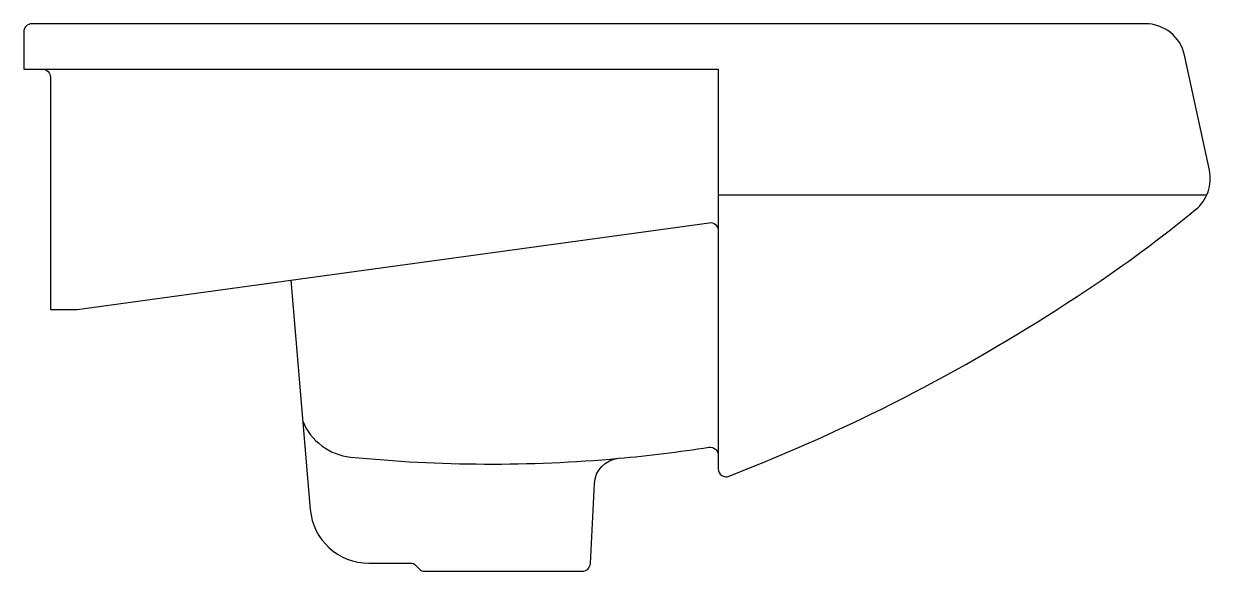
# Model space of a CAD drawing. Header units: millimetres. Extents: x -2916.666 to -2916.222, y 2953.728 to 2953.933.
import ezdxf

# ---------------------------------------------------------------- set-up
doc = ezdxf.new("R2010")
doc.units = ezdxf.units.MM
doc.header["$LTSCALE"] = 10
doc.layers.add('banheiro_louças', color=2, linetype='Continuous')

msp = doc.modelspace()

# ---------------------------------------------------------------- linework, layer by layer
at = {"layer": 'banheiro_louças'}
msp.add_lwpolyline([(-2916.66276, 2953.93331, 0.414214), (-2916.66576, 2953.93031), (-2916.66576, 2953.91631), (-2916.65876, 2953.91631, -0.414214), (-2916.65576, 2953.91331), (-2916.65576, 2953.82631), (-2916.64576, 2953.82631), (-2916.56576, 2953.83736), (-2916.55847, 2953.75149, 0.389617), (-2916.53655, 2953.73136), (-2916.52059, 2953.73136, -0.198912), (-2916.51918, 2953.73077), (-2916.51735, 2953.72894, 0.198912), (-2916.51594, 2953.72836), (-2916.45662, 2953.72836, 0.399656), (-2916.45362, 2953.73121), (-2916.45212, 2953.76117, -0.373673), (-2916.44304, 2953.77063, 0.016147), (-2916.40923, 2953.7748, -0.460374), (-2916.40576, 2953.77184), (-2916.40576, 2953.76674, 0.530598), (-2916.40165, 2953.76395), (-2916.39302, 2953.76741, 0.051711), (-2916.2677, 2953.83368, 0.02528), (-2916.22704, 2953.86374, 0.281387), (-2916.22189, 2953.87851), (-2916.2312, 2953.92149, 0.353013), (-2916.24586, 2953.93331)], format="xyb", close=True, dxfattribs=at)
for points in [[(-2916.65876, 2953.91631), (-2916.40576, 2953.91631), (-2916.40576, 2953.85931), (-2916.40576, 2953.85587), (-2916.40576, 2953.77184)], [(-2916.40576, 2953.86931), (-2916.22281, 2953.86931)]]:
    msp.add_lwpolyline(points, dxfattribs=at)
for points in [[(-2916.56576, 2953.83736), (-2916.40917, 2953.85884, -0.454741), (-2916.40576, 2953.85587)], [(-2916.56128, 2953.78454, 0.27879), (-2916.5434, 2953.77112, 0.047664), (-2916.44304, 2953.77063, 0.065528)]]:
    msp.add_lwpolyline(points, format="xyb", dxfattribs=at)

doc.saveas('drawing.dxf')
